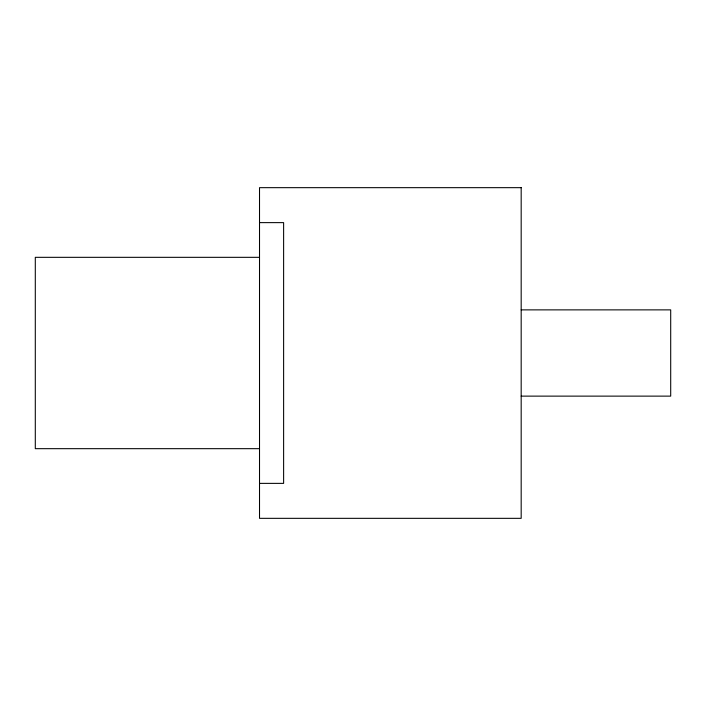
<?xml version="1.0" encoding="UTF-8"?>
<svg xmlns="http://www.w3.org/2000/svg" width="706" height="706" viewBox="0 0 706 706"><rect width="100%" height="100%" fill="white"/><g stroke="black" fill="none" stroke-linecap="round" stroke-linejoin="round"><path stroke-width="1.06" d="M259.517 222.628L283.618 222.628L283.618 483.372L259.517 483.372M259.517 257.328L35.3 257.328L35.3 448.672L259.517 448.672M521.178 309.872L670.7 309.872L670.7 396.128L521.178 396.128M521.178 187.664L259.517 187.664L259.517 518.336L521.178 518.336L521.178 187.664"/></g></svg>
